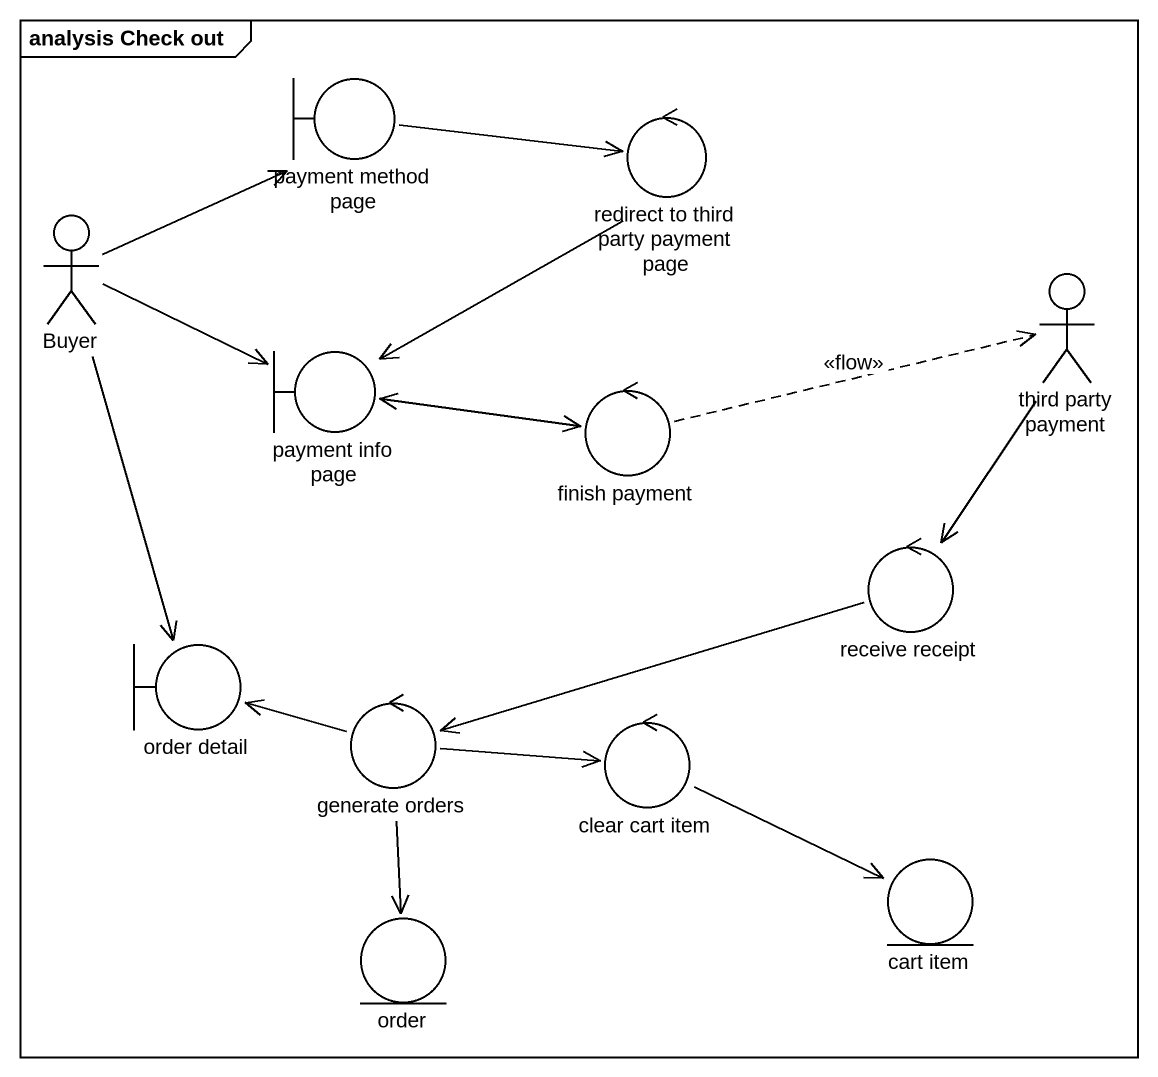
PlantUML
@startuml
mainframe analysis Check out
boundary "payment method page" as payment_method_page
control "redirect to third party payment page" as redirect_to_third_party
actor Buyer
boundary "payment info page" as payment_info_page
actor "third party payment" as third_party_payment
control "finish payment" as finish_payment
control "receive receipt" as receive_receipt
boundary "order detail" as order_detail
control "generate orders" as generate_orders
control "clear cart item" as clear_cart_item
entity "cart item" as cart_item
entity order
payment_method_page -right-> redirect_to_third_party
redirect_to_third_party --> payment_info_page
Buyer -right-> payment_method_page
Buyer -right-> payment_info_page
Buyer --> order_detail
payment_info_page -right-> finish_payment
third_party_payment --> receive_receipt
finish_payment -left-> payment_info_page
finish_payment .right.> third_party_payment : <<flow>>
receive_receipt -left-> generate_orders
generate_orders -left-> order_detail
generate_orders -right-> clear_cart_item
generate_orders --> order
clear_cart_item -right-> cart_item
@enduml
